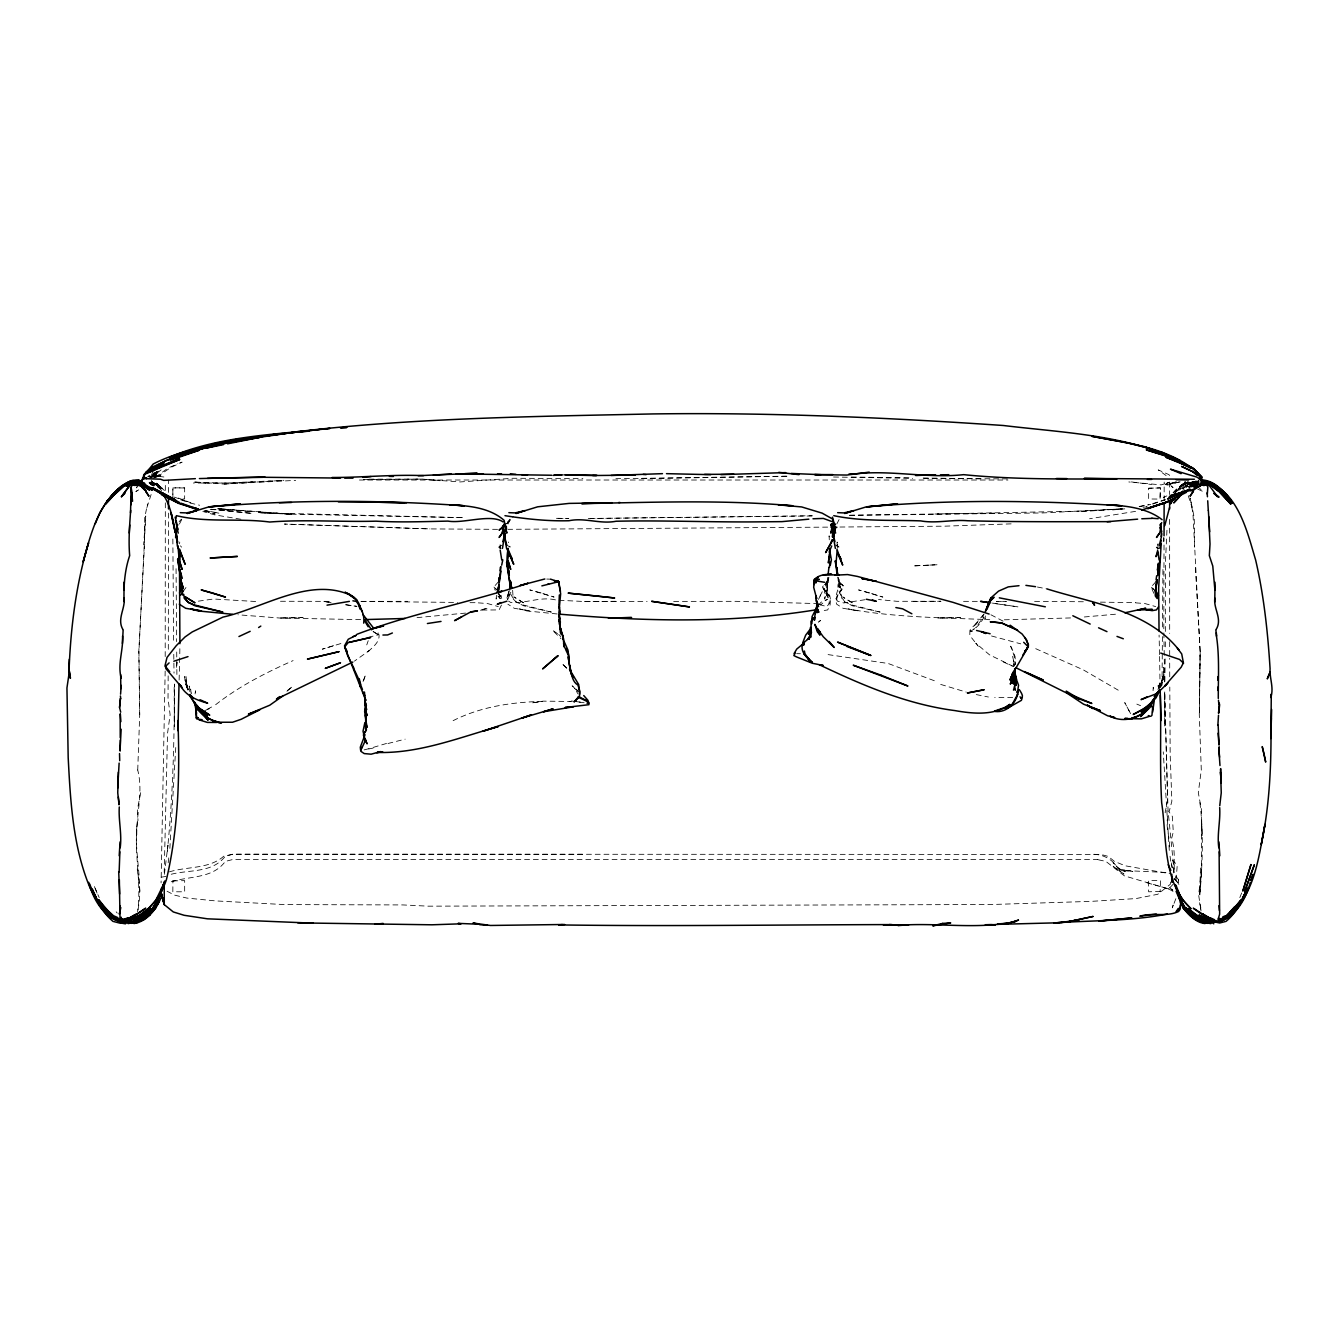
<?xml version="1.0" encoding="UTF-8"?>
<svg xmlns="http://www.w3.org/2000/svg" width="1339" height="1339" viewBox="0 0 1339 1339"><rect width="100%" height="100%" fill="white"/><g stroke="black" fill="none" stroke-linecap="round" stroke-linejoin="round"><path stroke-width="0.75" stroke-dasharray="5 3.75" d="M165.199 656.562L165.333 502.861M165.333 490.409L165.35 482.09M168.496 513.088L168.312 651.306M168.496 492.417L168.496 480.015M172.848 494.442L172.848 487.848L184.648 487.848L184.648 498.962L180.581 498.962M1165.348 641.833L1165.281 650.168M1165.348 631.472L1165.415 563.066L1167.072 527.733M1163.809 628.778L1164.043 537.876M1164.127 500.686L1164.177 482.09M168.162 675.86L168.028 698.372L170.12 714.741L167.526 733.454L164.212 872.392M1162.018 685.317L1162.419 635.339M1162.486 627.003L1162.955 566.598M137.967 909.901C143.658 881.062 133.247 851.453 137.381 822.146C133.565 851.989 141.783 882.116 137.599 911.708M165.166 671.04L161.082 882.92M179.794 653.733L179.878 645.699M1158.034 543.768L1157.984 548.973L1157.85 544.237M1195.409 567.652L1200.196 651.44L1199.376 714.357L1200.062 651.055L1192.965 513.724L1190.254 498.125L1194.254 517.624L1194.639 547.216M1164.729 691.928L1164.645 726.458L1164.562 692.045L1168.043 810.313L1174.236 872.626M1164.863 681.484L1165.181 658.52M1200.196 651.44L1199.292 714.691L1201.301 769.958L1198.305 792.655L1201.434 809.626L1202.004 835.503L1201.619 822.146L1201.451 869.245L1199.861 895.155C1202.489 864.006 1203.761 832.138 1199.711 801.325M179.125 680.045L179.694 657.784M1176.111 880.158L1177.249 864.961L1172.462 860.324L1174.253 865.295L1174.018 872.928M137.733 770.059L139.708 714.691L138.938 651.055L145.717 515.984L143.608 544.94M175.744 747.513L169.869 848.39M1200.514 868.007L1199.543 894.435L1201.736 868.994L1198.623 894.787L1201.167 911.892L1199.861 902.57M153.901 485.287L154.035 482.408M837.494 548.187L837.678 544.655L837.176 548.973M1153.063 690.69L1153.247 687.275L1153.632 690.388M1174.537 879.288L1178.337 883.238L1178.554 879.807L1174.922 874.936M1163.29 541.659L1163.574 537.592M1193.652 482.559L1193.4 486.124L1193.719 482.274M1173.533 492.785C1177.885 486.342 1185.952 481.136 1193.869 483.931L1196.514 486.308L1196.781 482.709L1198.087 481.437L1195.794 484.601L1193.283 482.224L1188.396 482.894L1182.27 485.588L1176.529 490.459M1178.22 883.857L1178.554 879.807L1178.889 884.644M136.779 834.8C136.545 812.907 143.29 791.65 137.699 769.958M179.593 543.785L179.744 542.027M985.353 615.94L985.035 619.622L984.818 615.622M819.435 604.609L826.916 606.584L829.059 603.805L829.427 599.972L822.464 586.951L828.289 579.787L828.188 573.711M1198.054 480.617L1197.618 485.019L1193.752 490.191M865.128 599.705L843.687 602.952L837.327 601.094L835.754 597.713L836.39 594.65L839.553 583.352L840.758 584.858L838.565 582.381L838.381 578.097L839.135 581.695L838.047 580.39M1187.492 486.141L1185.467 485.237L1190.036 487.162L1190.137 486.208L1188.664 487.53M496.501 595.286L496.099 599.102L497.254 596.407M188.163 688.882L185.067 681.651L184.665 676.513L187.979 689.535M827.033 582.314L826.682 592.323L828.774 597.462L826.029 590.482L829.176 596.357L822.012 586.549L829.711 595.42L830.331 598.483L829.059 603.805M1173.315 872.928C1174.42 861.529 1175.19 849.428 1171.642 838.415L1173.282 832.004L1172.361 816.439L1169.098 811.97L1171.859 801.157L1170.169 754.543L1169.801 687.041M164.379 874.3L167.961 845.076L167.308 851.386C172.982 795.801 174.388 739.864 174.455 684.011L174.355 726.458L174.154 683.576M168.162 862.835L168.948 856.625M195.092 693.937L195.477 690.807L195.661 694.238M1158.871 688.146L1159.49 682.488L1158.017 689.886M1170.554 882.033L1170.253 884.326L1157.766 894.268L1136.024 898.569L1090.934 901.381L991.58 904.511L428.279 906.168L402.905 904.93L284.738 904.595L215.663 900.913L186.774 898.051L174.455 895.105L167.074 891.238M827.033 581.762L827.92 577.477L827.937 582.281L825.192 586.114L826.414 583.586M507.899 599.186L510.594 593.177M1188.898 488.434L1193.601 482.91L1197.602 484.099L1198.656 483.178M1159.34 688.614L1160.411 683.944L1163.357 679.459L1163.675 667.441L1163.641 677.601L1162.001 681.082M512.653 590.298L513.155 598.935C522.31 607.973 507.732 594.298 509.992 589.578M828.874 577.276L826.682 591.219L827.301 583.536L827.552 590.081L824.69 599.102L824.556 588.691L827.067 596.106L830.448 601.06L830.063 605.061L827.686 609.914L823.351 610.651M139.708 714.691L138.804 651.44L144.361 547.216L144.746 517.624L147.491 503.933M1163.357 679.459L1164.177 674.27M838.197 579.904L838.582 577.527M1189.902 485.555L1190.438 482.509M501.472 605.061L499.079 609.914L480.199 610.065L487.932 608.09L478.96 610.735M140.695 792.655L137.448 809.158L137.984 820.589M1160.796 686.673L1162.252 678.086L1160.143 687.493L1162.168 682.371L1162.336 683.727M363.053 681.417L365.647 674.638L363.187 681.802M153.064 477.621L153.634 475.646L163.877 477.002M1191.995 486.107L1192.999 482.676M1175.86 898.687L1172.311 907.842L1173.081 905.013L1173.466 909.181M1195.091 481.655L1197.853 483.362L1195.794 484.601L1196.581 483.346M1198.221 480.483L1197.786 483.948L1198.957 482.961L1195.827 480.232M146.905 507.598L151.357 493.806M1148.511 488.25L1160.444 487.848L1160.043 499.096L1148.644 498.962L1148.644 488.25L1160.344 487.948L1160.043 498.962M508.971 591.637L506.979 597.713L508.971 591.637L506.979 597.713L507.682 599.772M1186.906 487.011L1188.681 481.856L1185.919 486.944M1198.673 483.613L1196.514 486.308L1198.857 481.588M366.752 644.896L368.225 640.695M172.714 880.945L184.665 880.627L184.665 891.791L172.831 891.791L172.915 880.711M1160.461 891.456L1148.628 891.791L1148.628 880.627L1160.461 880.627L1160.126 891.891M470.022 602.684L478.391 602.684M1100.407 602.132L1135.757 602.684M161.132 469.905L157.935 472.349L154.939 477.638L157.416 471.428M837.578 577.142L840.641 588.223L838.817 578.984L839.252 587.687L839.369 582.565C832.456 587.47 852.792 612.375 841.712 598.081L840.775 592.407L841.679 588.691L836.791 596.374L835.653 600.29L836.657 604.19L843.051 608.291L858.918 610.986L848.089 608.927C894.67 617.513 942.522 617.664 989.755 619.706M153.148 470.977L151.274 475.646L156.261 476.383L153.834 476.768M1188.681 481.856L1186.923 486.174L1181.534 492.166M1239.814 897.599L1242.04 892.092M152.361 476.818L154.454 471.897M1184.814 481.689L1183.258 485.321L1175.86 491.597M1193.183 486.542L1195.509 481.153L1200.079 481.036M1185.45 481.354L1183.258 486.342L1178.822 490.375M154.939 477.638L157.667 471.663M156.663 471.311L155.09 474.742L157.517 476.266L152.964 474.876L153.399 474.073L157.768 475.445L152.964 474.876L160.831 475.78L155.341 475.847L159.91 476.483M137.097 486.643L136.511 487.865L137.365 486.291M818.464 599.454L822.297 591.654L818.531 599.035M837.896 595.286L836.657 599.186L837.327 601.094M156.01 472.634L154.705 475.245L155.793 476.918M179.443 524.034L181.719 519.549M508.033 524.034L510.31 519.549L506.56 523.884M836.808 524.034L839.084 519.549M827.268 581.695L828.289 579.787M1196.514 486.308L1197.819 483.931M984.081 617.212L980.048 623.807L975.746 627.824L983.629 616.66M1174.588 879.171L1176.211 876.426M1193.618 490.66L1196.48 485.99M981.972 617.312L983.947 614.266M1159.49 687.476L1161.716 684.514L1163.039 676.245L1161.298 683.308L1162.419 682.371L1160.411 683.944M508.017 596.374L512.067 590.566M183.092 591.604L186.406 586.9L185.786 585.561M839.369 593.177L843.771 586.9L838.264 580.339M1173.399 494.56L1182.387 484.367L1187.894 481.906M1173.165 884.225L1168.646 888.929L1124.392 875.857L1105.947 861.429L1096.223 859.32L1097.997 859.487L232.886 859.471L225.287 861.429C212.098 879.422 188.263 875.656 169.367 882.384M983.88 614.099L973.336 626.685L978.441 621.581C977.872 623.874 964.95 630.736 972.432 631.657M157.148 471.546L153.483 476.215L156.445 477.236M1173.048 492.652L1182.488 483.948L1187.693 482.191M500.117 548.588L498.895 547.149L499.966 545.827M152.228 476.115L155.977 471.529M1195.292 487.095L1197.551 484.417M179.108 521.792L181.351 519.181M1147.021 882.803L1168.646 888.929L1169.667 887.757L1172.864 890.234M507.397 522.126L509.941 519.181M1160.11 686.053L1160.896 685.183L1160.997 686.639M154.872 474.843L158.738 470.625M506.678 523.817L513.59 516.352M818.096 605.412L821.209 602.165L827.452 599.186L820.556 604.96M1195.593 488.718L1198.271 485.923M498.426 581.762L493.873 586.951L495.229 590.382M1155.808 581.762L1151.239 586.951L1153.967 593.813M155.391 477.253L168.028 468.031L177.92 463.696M1194.673 489.17L1198.238 485.706M1174.755 493.254L1182.889 485.454L1193.986 482.057M827.1 583.051L827.937 582.281L823.251 585.561L825.828 583.888M1197.92 485.371L1195.041 487.982L1197.903 485.839M157.266 476.818L170.722 467.529L182.104 462.139L179.577 462.959M286.948 691.275L292.622 686.438L286.144 691.51M1194.706 489.287L1198.372 486.208M1193.384 484.4L1195.526 482.592L1190.036 485.588L1203.142 491.58C1199.543 488.484 1195.409 483.161 1190.036 485.588M1194.438 487.296L1198.756 483.764M1194.103 486.894L1198.455 483.396M818.313 622.267L820.623 620.409L817.56 622.652M215.646 704.716C239.062 686.304 265.925 672.596 293.107 660.596M368.208 637.381L378.016 634.853L378.15 632.845M1193.518 486.459L1197.869 483.212M137.181 490.61L135.858 491.58L140.143 489.02M1193.484 486.76L1198.288 483.379M974.24 628.878L970.424 631.456L974.407 628.727M1182.571 488.852L1187.392 485.505L1197.987 483.781M378.016 634.853L378.82 634.251L379.088 635.255C379.573 642.837 371.472 648.277 366.501 652.997L369.346 650.536L354.433 661.131M1180.278 489.103L1186.923 484.534L1198.154 482.274L1197.066 482.525M1191.158 487.162L1199.175 482.458M153.533 478.508L156.897 476.333L155.642 476.969M498.895 547.149L501.924 545.207M364.158 749.89L369.514 748.501M1195.275 489.187L1198.305 487.429M150.889 477.086L154.069 475.261L150.755 474.709M1195.526 485.488L1198.522 483.848M211.595 707.009L204.264 710.825L211.897 707.662M1195.074 486.325L1199.895 483.848M1166.838 495.882L1163.223 497.589L1166.754 496.133M1193.417 485.722L1198.991 483.128M1187.693 482.007L1182.772 484.467L1188.982 482.14M1197.869 481.722L1192.547 484.032L1199.242 483.346M453.118 720.667C481.086 706.54 511.716 702.239 542.646 701.335L531.399 703.008L543.299 701.134L571.217 701.469L566.748 701.184M149.299 478.006L153.5 476.399L151.123 476.617L156.261 476.383L150.169 477.086L156.261 476.383M1166.319 483.546L1169.767 482.258L1161.214 484.885L1128.827 481.956M1175.408 482.124L1165.65 484.584L1167.625 482.408L1173.048 487.697L1170.872 485.823L1165.65 484.584L1179.374 481.99L1177.148 482.643M1176.429 481.739L1168.813 484.383L1170.236 484.132M1193.618 481.772L1189.785 483.111L1182.889 488.702L1188.48 484.417L1198.154 482.274L1194.723 482.442M1152.712 504.083L1165.834 499.631M1152.762 503.581L1164.177 499.949M333.595 645.649L322.297 649.181L342.382 643.088M148.713 475.747L150.068 475.345M373.347 747.363L387.825 743.061M387.959 743.513L405.165 739.145M1179.374 481.99L1168.813 484.383L1181.216 481.622M1135.556 511.364L1089.561 518.762M368.71 748.986L373.112 748.066M198.373 601.161L213.487 599.002L255.782 601.512M169.35 871.873C187.309 866.266 209.068 869.279 223.898 856.123L232.886 854.282L585.026 854.282M1139.338 506.443L1148.929 504.569M1139.121 506.694L1150.77 504.452M171.241 874.25C189.72 869.513 212.232 873.229 225.22 856.324L232.819 854.182L1100.892 854.416L1108.324 856.424L1114.366 861.362L1125.245 865.797L1170.119 873.748M161.082 877.246L167.408 876.158M465.57 613.095L415.19 617.798M1115.454 614.216L1082.648 617.128M849.478 515.381L1042.428 512.954L1122.115 508.87M1081.477 511.582L1122.852 508.803M1112.542 509.941L1124.76 508.853M1143.071 507.213L1147.155 506.862L1143.037 507.196M1122.517 508.904L1079.418 511.147L934.856 514.009M1070.547 617.932L1001.873 619.873M252.385 481.956L225.136 483.078L193.419 482.057L224.266 484.065L283.835 480.316M224.266 484.065L295.668 480.366M151.123 476.617L153.968 476.483M281.809 480.4L225.136 483.078L193.335 483.011M1011.129 523.867L944.497 526.177L837.745 527.047M559.083 600.274L584.373 601.512L647.105 601.362M913.148 601.512L940.999 601.261L896.929 601.311L878.501 599.504M786.897 476.182L615.89 478.692M584.373 601.512L618.451 601.278M1012.669 697.385L994.71 697.552M641.414 478.642L787.784 476.249M812.003 515.984L587.336 518.511L812.338 515.733M360.66 619.639L279.717 618.032L237.924 614.768M148.395 476.701L151.474 476.651L152.981 475.111L152.01 474.408M849.713 515.197L996.919 513.105M996.517 601.529L1006.376 601.395L996.534 601.378M147.575 476.701L151.474 476.651M363.405 479.546L421.049 479.111L460.231 481.94L512.753 478.274L582.883 478.559M827.619 527.131L507.95 529.323M361.078 601.445L457.57 602.433M497.589 529.34L429.97 528.905L284.387 524.068L429.97 528.905M359.438 480.015L365.664 480.015M367.74 480.015L1007.949 480.015M361.078 601.362L407.541 601.328M673.668 601.378L736.132 601.328L816.154 603.554M1034.595 601.345L1083.72 601.763M963.544 601.345L979.445 601.362M329.227 601.362L277.407 601.261M1007.397 478.877L920.947 478.492M556.405 518.31L568.774 518.394M558.095 518.36L568.238 518.444M1192.53 481.471L1197.417 481.521L1191.844 481.437M980.7 478.776L920.077 477.939M851.403 477.019L911.759 477.822M833.561 477.019L912.629 478.341M796.638 653.65L800.387 653.733M368.978 479.178L422.12 479.044L440.196 480.734M1165.934 872.459L1121.178 870.383L1113.077 862.601L1120.14 870.35L1118.584 868.961L1132.844 871.471L1121.178 870.383L1125.296 871.438L1118.015 868.392C1112.224 858.6 1101.913 853.663 1090.632 854.315M546.747 579.051L550.614 579.168M291.249 514.209L463.679 517.657L260.318 512.837L291.249 514.209L220.349 508.887L291.249 514.209L258.327 512.603M555.451 599.872C540.32 596.307 525.691 603.705 510.711 602.5L508.552 601.094M219.73 508.686L228.467 509.958L218.157 508.753M1135.69 602.868L1144.929 603.554L1155.691 606.584M478.324 602.868L487.563 603.554L498.309 606.584M557.124 613.965L526.897 610.952L519.331 608.927L530.144 610.986L514.276 608.291L507.883 604.19M227.446 509.891L252.05 511.933M217.554 508.803L227.613 509.908L219.512 508.787M194.691 482.09L205.921 483.362M210.19 509.305L252.351 513.44L209.353 509.038M1131.388 481.923L1151.339 484.467M828.088 654.604L888.175 663.491L936.547 681.568M575.352 701.485L583.218 702.557M345.345 604.759L356.927 606.366L344.943 604.558M571.402 700.966L577.243 701.787M579.184 702.054L586.984 703.159M992.417 603.102L1018.159 606.902L992.684 603.236M331.084 602.517L323.168 601.345L331.269 602.6M1195.258 481.755L1198.656 482.258M240.936 519.264L214.742 514.879L202.825 511.465M991.513 635.975L1020.72 643.841M1037.424 587.018L1047.065 588.942M205.336 510.661L219.228 513.222L205.938 510.577M976.265 694.59L988.4 697.016M150.085 483.212L156.228 484.467L162.253 488.953L152.345 482.274M189.987 502.979L199.628 505.255M204.047 510.745L215.177 513.958L202.055 510.393M940.681 684.413L966.189 692.079M151.458 482.258L156.512 483.948L162.722 488.568M174.037 497.07L190.908 502.794L177.769 497.807M180.631 499.765L188.113 502.326M184.531 487.948L172.949 487.948L172.848 498.56M150.018 482.14L156.228 484.467L155.424 484.166L161.986 488.568M1185.467 485.237L1190.036 487.162M990.927 614.785L1003.53 621.363M1035.716 648.679L1083.368 669.885L1120.76 691.66M1136.828 704.113L1140.594 705.67M149.918 482.776L156.111 485.454L160.529 489.371M150.604 482.894L161.015 489.02M151.106 481.906L156.613 484.367L160.278 488.149M978.357 646.319L975.763 643.155L989.504 654.821L1015.866 667.692M1003.38 662.018L1012.234 666.035M1193.97 481.672L1196.899 483.697M1168.646 888.929L1174.069 891.941M835.519 545.057L838.917 547.149L837.109 542.027L837.109 547.249M506.745 545.057L510.142 547.149L508.335 542.027M557.509 633.632L552.271 630.016L560.974 638.67M1174.437 878.752L1178.337 883.238M373.464 631.774L379.088 635.255L372.978 631.372M1166.135 475.579L1158.252 469.905L1168.863 474.609L1171.274 477.169M970.708 631.305L969.888 630.702L969.821 635.54L977.42 645.164M579.82 692.33L572.121 685.802L577.879 691.292L574.464 688.246L578.063 694.004M149.215 483.111L151.29 484.701L148.646 481.588M152.546 485.438L149.466 483.044L151.993 485.538M1169.667 887.757L1172.629 890.084M188.615 689.602L187.008 688.045L185.686 679.777L187.41 686.857M566.765 668.027L561.727 663.408L567.585 669.048M1156.394 591.771L1150.77 586.549L1153.515 589.21M497.623 590.466L493.405 586.549L496.133 589.21M156.462 483.078L164.396 490.509M149.047 482.542L151.926 485.354M156.261 483.563L161.333 488.618M157.148 483.446L163.14 489.806M1158.52 548.823L1156.946 547.132L1157.632 548.203M501.154 548.823L499.581 547.132L500.267 548.203M154.939 483.597L161.601 490.76M558.765 634.452L560.807 636.661M1156.26 547.149L1157.482 548.588M116.175 911.826L117.246 913.098M180.464 545.827L181.535 547.149M151.374 482.927L153.885 486.174M498.861 596.24L500.686 598.717M497.924 595.972L499.865 598.633M498.794 593.495L500.568 596.357L498.911 593.662M94.383 886.569L99.186 897.599M95.169 888.477L97.513 894.184M187.678 688.681L186.539 685.903L187.895 691.008M498.091 592.323L500.167 597.462L498.811 593.98M1188.279 495.765L1192.095 507.598M152.546 484.919L151.525 480.015M152.378 481.672L153.416 485.019M187.929 690.221L185.987 676.697L186.154 685.15L186.004 681.3L187.878 688.832M152.479 481.689L153.416 484.835M1014.041 665.433L1013.59 663.776L1013.958 666.604M1199.526 902.72L1200.999 908.11M1185.4 482.709L1186.471 487.446M1014.577 665.332L1012.686 656.629L1014.125 663.307M501.104 595.42L501.74 598.483M1172.228 867.789L1171.123 861.981L1172.211 867.94M191.226 693.669L190.64 688.982L191.159 693.083M189.803 690.137L189.234 686.037L189.837 691.677M1170.052 856.257L1171.089 864.073M137.264 868.994L140.377 894.787M1169.483 846.918C1169.951 836.808 1165.449 826.933 1167.742 817.041L1165.114 812.405L1167.591 801.023L1164.813 692.698M500.117 544.655L500.451 547.534M1169.282 850.416L1163.256 751.865M829.276 539.818L829.126 535.851L829.226 539.968M1159.541 654.637L1159.089 635.088M1159.607 656.495L1160.043 685.652M172.848 538.998L173.652 643.908M1163.876 632.895L1164.629 680.329M173.769 654.336L174.02 673.132M1158.068 685.434L1158.084 686.505M176.062 568.69L176.631 641.582M176.715 651.993L176.915 676.982M1169.734 676.814L1169.683 658.269M1164.545 681.936L1164.528 677.885L1164.545 681.969M1169.633 482.09L1169.633 494.526M1169.633 519.398L1169.683 633.397M1169.683 641.682L1169.683 656.194M176.899 662.42L176.212 668.295L176.999 662.403M1195.995 483.797L1190.656 486.994L1196.028 483.764M928.881 565.125L912.964 565.945L937.769 564.723L928.881 565.125M302.999 617.547L279.717 618.032L302.999 617.547M960.381 617.547L937.082 618.032L960.381 617.547M880.024 612.057L852.491 605.814L845.194 602.132L851.604 604.893L880.024 612.057M551.25 612.057L523.716 605.814L516.419 602.132L522.829 604.893L551.25 612.057M869.798 592.943L858.55 589.913L882.836 597.077L869.798 592.943M541.04 592.943L529.775 589.913L554.078 597.077L541.04 592.943M1123.856 873.982L1113.144 866.249L1123.856 873.982M186.305 684.396L185.351 683.894L187.025 686.572L186.305 684.396M852.156 602.734L842.649 596.893L852.156 602.734M523.398 602.734L513.875 596.893L523.398 602.734M843.152 585.561L838.565 582.381L843.152 585.561M1011.531 647.54L1010.627 646.168L1014.058 655.424L1015.397 664.495L1015.096 656.579L1011.531 647.54M1130.601 713.654L1124.727 702.59L1130.601 713.654"/><path stroke-width="1.5" d="M122.301 920.194L121.046 919.224L120.108 921.048L117.112 920.144L108.559 912.679L116.309 918.604M161.098 893.146L161.098 890.452M168.496 508.954L168.496 496.551M122.552 636.025C123.422 650.352 117.397 663.843 121.196 678.203M130.653 510.377C129.598 525.457 128.393 540.605 129.665 555.652C124.661 570.347 123.556 586.013 124.092 601.562M1015.565 676.463L1014.443 682.036L1015.565 676.463L1014.594 668.797M1164.043 535.801L1164.127 502.744M1216.448 636.025C1219.595 656.779 1218.205 677.283 1218.289 698.456M1017.74 691.861L1017.757 690.723L1017.372 693.15L1018.544 685.233L1015.498 676.948M130.519 512.887L131.189 487.312L132.31 484.467L139.474 485.639M508.803 577.142L510.644 587.921M817.041 606.785L817.075 603.437M1014.878 669.4L1013.656 677.634M179.911 643.691L179.493 566.146M1216.113 629.514C1222.725 618.919 1213.301 608.96 1214.824 598.064M1214.908 590.148L1212.783 566.062L1209.335 555.652L1210.021 544.002L1208.682 516.503M68.825 677.651C70.097 632.226 75.386 586.382 88.575 542.831L83.085 561.911C89.864 537.776 96.006 511.381 114.3 493.053L107.07 501.322C114.317 491.748 124.075 480.801 137.08 480.935M164.228 881.882L164.279 904.628L173.283 911.943L184.146 915.29L207.478 918.822L313.192 923.174L297.71 922.822M1158.068 569.611L1158.135 563.418M1015.029 679.024L1014.376 670.822L1015.698 676.295L1014.778 684.346L1015.347 681.2M194.49 701.82L196.582 713.386M498.962 590.081L499.029 584.691M1219.628 757.154L1218.959 750.56L1219.98 765.54M1271.632 709.553L1270.862 738.475L1271.297 694.054L1270.728 697.485C1274.192 688.012 1269.422 678.337 1270.075 668.663C1267.799 632.192 1263.899 595.621 1255.631 559.97C1246.86 530.713 1237.504 488.333 1202.69 480.768M1270.862 738.475L1271.012 730.424C1271.163 768.619 1269.305 807.149 1261.221 844.574L1264.97 824.355C1258.526 857.78 1254.308 901.114 1222.089 920.178M1220.683 772.185L1220.766 768.586M120.577 920.295L121.431 919.207L120.426 921.634C105.145 918.002 97.697 900.829 90.316 888.51C72.909 847.236 70.482 801.81 68.189 757.656L66.95 687.928L68.858 674.906M364.375 694.238L365.664 705.184L365.262 702.824M503.866 525.942L502.326 533.006L499.112 537.458L502.175 533.14L503.046 529.139M510.025 587.988L510.594 582.565M1161.231 525.942L1159.691 533.006L1156.478 537.458L1159.557 533.14M1218.021 919.642L1219.645 914.169L1219.109 851.805M118.05 781.876L119.121 763.096M119.138 871.99L119.891 851.805M179.024 683.878L177.97 730.676L177.92 720.549C179.911 773.557 178.639 827.971 166.404 879.706C160.981 896.076 149.75 910.637 134.419 918.822L149.884 907.34L147.072 909.968L155.692 900.494L163.626 884.209M1160.143 689.552C1161.482 727.328 1159.507 765.138 1161.683 802.898C1166.989 837.946 1162.185 882.301 1191.057 908.763L1182.889 900.093L1177.801 891.473L1181.935 900.544L1175.993 885.263M504.016 533.625L503.916 537.173L504.435 531.282L502.56 526.277M1154.921 697.803L1150.151 707.343L1140.594 716.65L1144.745 712.047M1161.398 533.625L1161.298 537.173L1161.7 533.742M1214.774 602.014L1214.992 582.214M119.556 707.461L120.46 698.422L119.556 707.461L120.694 712.197M814.614 581.026L813.66 587.168L816.673 598.667L816.137 595.989M117.899 787.851L118.284 776.704M498.225 587.135L498.075 591.219L501.004 566.581M179.844 554.296L179.577 561.192L182.054 569.276L179.577 561.192L179.56 549.208L185.15 564.322L179.292 549.593M68.925 668.663L70.415 678.187L68.925 668.663L69.293 659.24M1158.637 563.937L1157.8 575.653M1219.678 807.568C1220.565 821.142 1216.9 834.264 1218.808 847.821M118.317 772.185L117.748 792.855L119.037 804.789M815.384 613.613L817.443 603.822M1157.03 579.804L1155.206 595.068M119.522 753.556L119.723 760.703M1218.942 752.451L1219.176 746.827L1218.875 752.635M120.795 688.731L120.677 674.672M364.894 702.038L366.083 710.641L365.664 705.05L364.643 711.478L366.032 718.591L365.681 712.281L365.647 728.968L365.681 723.043M1271.129 722.893L1271.347 718.424M120.242 737.605L120.159 713.955M363.689 623.171C364.76 615.237 361.212 607.203 356.107 601.345L352.893 600.826M500.987 571.15L499.33 582.281M1157.8 574.113L1158.268 564.673M1217.77 680.128L1217.954 676.597M122.418 643.456L123.121 630.234M121.163 729.236L120.041 750.56L119.891 746.459M569.745 666.554L568.104 657.031M1161.198 543.567L1158.653 587.921L1159.038 630.987M120.577 694.154L121.246 685.384M129.264 533.039L129.766 524.972M500.117 570.699L500.334 567.301M568.623 659.709L567.903 649.934L564.137 641.532M1217.871 725.253L1218.507 715.244M119.188 855.772L120.092 841.896M828.925 567.301L828.188 573.711M1157.499 570.414L1157.699 567.301M131.021 504.82L131.825 492.719M1201.25 483.262L1201.836 478.324L1199.962 476.533L1200.447 477.42M1207.309 494.141L1207.811 487.312L1206.69 484.467L1199.526 485.639M120.192 847.821C122.083 834.08 118.401 820.74 119.288 806.965M1152.594 712.264L1154.268 700.464M1180.429 905.348L1180.111 909.382L1178.588 911.474C1166.587 917.215 1152.477 912.311 1139.84 916.227L1156.293 914.052M1219.36 703.126L1218.54 713.252L1219.21 707.745M119.355 879.69L119.991 917.366L120.979 919.642L122.703 919.324L121.581 919.475L120.694 917.65L121.631 920.462L128.661 917.868L121.849 919.625M509.305 575.385L509.004 571.987M120.309 740.199L120.159 750.961M829.46 567.418L829.929 562.129M1215.494 921.182L1215.394 922.069L1215.912 920.496M177.886 528.102L177.685 529.993L175.493 520.302M506.493 528.102L506.276 529.993L504.083 520.302C489.488 507.531 468.282 505.623 449.67 504.836L464.231 505.774C379.523 499.832 293.844 499.581 209.252 506.912L240.183 503.832L209.068 506.812L187.242 513.473L196.431 510.611L186.523 512.904L180.28 512.67M1218.741 712.766L1219.662 704.615M829.326 554.58L828.372 562.949L829.276 556.187M1156.478 582.699L1155.457 591.219L1157.114 579.904M1172.629 878.635L1172.161 882.451L1171.826 874.283M176.062 518.093L176.397 515.666C206.993 522.963 238.961 517.975 269.725 522.026C305.091 519.314 340.709 522.126 375.991 521.172C399.742 522.511 424.212 521.607 447.946 521.105C463.712 523.8 490.911 513.456 503.096 521.925M810.413 627.405L810.698 637.331L810.446 633.129M558.932 605.278L559.351 594.968M810.313 630.535L809.76 634.385L810.547 631.338M1156.093 579.754L1156.662 575.72M196.113 711.745L196.749 709.252M132.812 484.835L133.097 482.927C137.047 480.115 142.737 488.568 145.934 490.509L141.967 487.279M509.858 587.67L510.762 581.611M832.908 537.207L833.728 531.851L833.879 537.173L833.36 531.282L834.615 527.951M817.192 606.015L817.543 603.755L816.422 607.638L817.208 612.693L817.175 606.969L815.401 610.718L814.463 620.225L814.832 617.363L812.873 618.233L810.949 621.53L811.35 632.878L811.032 628.543M502.443 548.404L503.799 540.353M804.421 651.022L804.957 653.783L810.564 661.851L807.601 658.001L812.304 662.336C806.764 657.851 800.036 651.641 802.597 643.708L808.589 638.586L807.45 639.423L810.296 635.289L810.915 631.64M1159.808 548.404L1161.181 540.353M177.25 526.98L175.677 535.567L177.652 543.149M1022.845 655.122L1028.486 646.034L1026.662 640.092L1022.159 634.05L1010.175 625.213M508.217 548.321C505.422 561.459 507.916 575.352 511.866 588.223L509.489 580.339M176.698 525.323L177.869 524.905M181.568 586.515L179.51 593.06M1014.744 670.354L1013.506 674.789L1014.058 671.977M1013.489 690.137L1014.895 685.568L1014.159 680.279M1183.509 663.441L1181.718 653.934L1177.349 648.176L1178.872 649.884C1147.556 610.517 1092.641 603.186 1047.065 588.942M507.849 550.764L508.151 549.208M815.886 596.223L816.003 600.759L818.531 606.651L816.807 600.659L816.69 607.103L818.782 612.341L817.593 609.195M119.974 911.189L119.355 914.169L120.811 907.591M501.69 565.175L502.811 559.819M830.297 565.175L831.402 559.819L829.511 549.492L830.297 554.195M831.636 529.139L830.783 533.14L832.389 529.005L831.134 524.118L831.352 527.717L832.942 523.231M161.617 887.824C159.81 905.649 145.382 920.178 128.209 923.592L126.117 922.069M559.2 621.865L559.183 614.969L559.869 618.852M1219.745 805.743L1221.252 792.855L1220.499 769.038M175.526 537.207L176.246 534.228L177.317 539.483L175.995 531.282L177.25 527.951M163.007 884.543C160.697 899.139 151.96 912.177 139.105 919.575L146.637 914.269L145.767 914.838C149.918 922.002 176.731 855.169 156.763 902.101L160.948 891.908M802.864 642.435L805.66 635.188L810.898 628.292M179.292 556.823L180.246 552.907M986.843 609.496L989.103 604.525M558.832 613.044L559.535 607.136M1164.779 525.591L1169.533 507.598M986.558 608.341L991.094 597.713L998.576 591.102L1008.3 586.867L1019.012 585.695M1157.348 551.501L1156.009 556.689L1157.884 552.17M502.828 541.659L503.749 538.127M830.967 543.433L831.887 539.902M1159.289 545.207L1161.114 538.127M985.153 612.308L989.37 601.713L994.224 597.244M831.686 545.961L829.109 552.17M1157.482 569.678L1160.177 559.819M1250.275 882.301C1246.609 896.461 1239.261 910.235 1226.842 918.504M364.861 722.675L363.036 731.194L364.476 737.337M833.712 529.658L834.733 526.495M180.581 577.427L177.987 560.003L179.627 555.099M177.987 560.003L178.874 557.392M160.881 891.674L157.5 901.515L153.918 907.256M1012.97 681.718L1012.368 683.476L1013.974 678.203L1012.786 675.643L1013.188 676.865M161.4 890.72L164.814 880.945M162.186 894.854C157.667 907.457 148.026 921.332 133.967 923.559L133.147 922.738L137.181 922.538L132.712 922.822M810.882 630.05L809.158 639.322L810.296 635.289M361.53 748.735L365.714 739.781M1017.155 695.728L1018.125 692.296L1017.272 691.209L1017.406 692.447M1013.472 676.865L1013.405 679.861M1012.468 678.689L1010.309 684.145L1013.79 675.392L1013.004 672.312L1010.175 680.279L1012.066 675.408L1010.242 679.291L1013.456 673.048M182.891 595.219L181.401 589.578L180.698 575.385M794.06 653.599L796.738 649.08L801.86 644.829M361.563 747.363L360.794 751.263L364.175 753.572L371.121 754.192L380.745 751.564M1160.227 526.227L1161.716 522.612M365.028 734.693L360.308 747.179L360.593 750.258M987.563 606.149L985.554 610.751M121.431 919.207L120.477 921.399L112.392 917.868L117.263 919.793M95.287 523.649L99.94 512.469L106.685 501.606M1245.253 893.264C1240.734 903.708 1234.926 914.018 1226.039 921.366L1219.695 922.989L1213.753 921.734M1199.811 486.542L1201.736 481.722L1200.899 480.098M502.744 527.717L504.652 523.549L501.69 528.369L499.079 530.093L504.334 525.474M810.999 628.845L808.455 634.301L810.446 630.451M1158.854 692.581L1155.942 697.97L1147.925 706.339L1133.212 714.49L1142.853 709.553L1150.301 703.494M1248.115 887.774L1239.479 903.708M1242.994 897.364L1245.303 892.51M1248.199 888.042C1241.604 902.252 1232.901 921.148 1214.891 921.935L1220.197 920.328M1170.671 503.581L1172.261 500.368M1208.632 483.412L1205.184 481.99L1204.431 483.044L1204.447 481.019C1217.034 482.391 1225.436 493.773 1232.349 503.263L1226.491 495.899M1013.59 671.86L1011.665 675.375L1028.252 646.787L1023.699 642.302M832.406 540.353L825.611 552.622L832.59 540.086M1203.644 482.458L1204.447 481.019M1158.854 690.991L1156.411 695.292L1159.708 689.987M817.409 606.132L812.07 616.593L811.886 623.673M1200.045 485.99L1202.539 481.839M1154.754 697.887L1148.695 706.373L1155.908 696.364M1170.688 503.665L1172.462 500.719M364.626 732.718L366.484 729.671M155.692 903.474L161.048 891.807L154.27 907.959L141.131 918.738L151.474 909.214M812.187 620.576L813.911 617.781M1237.872 905.599L1239.881 902.369L1237.721 905.867M1193.618 490.66L1190.036 496.183L1193.216 491.631M1178.32 908.394L1176.161 911.641L1180.312 907.44L1180.914 899.607M1156.026 581.695L1157.281 579.837M1158.503 606.902L1156.444 609.914L1152.109 610.651L1145.749 609.546L1152.41 609.446L1137.564 610.065M1167.876 683.091L1156.963 693.535L1141.062 699.611L1147.188 696.866M126.82 921.835L125.448 923.826L120.343 922.922M180.531 595.286L181.987 593.177M1157.114 692.732L1154.268 696.698L1158.469 691.292M508.853 552.907L507.397 561.995M1202.372 481.722L1203.158 480.634L1207.276 481.504L1213.385 484.149L1207.393 482.174M1202.071 485.287L1203.343 483.53L1205.937 485.103M132.511 484.333L129.297 486.107L121.414 496.736L125.029 493.338M121.414 496.736L129.297 486.107M1149.933 705.067L1141.263 712.214L1146.251 708.733L1153.197 700.849M106.902 501.857C114.535 491.413 124.828 479.747 138.854 479.814L140.16 481.437M834.9 523.599L835.235 524.905M147.926 470.675L153.198 464.047C178.171 451.009 206.507 446.774 233.722 440.749L189.1 451.762M1223.863 493.237C1219.21 489.421 1208.648 476.148 1203.794 485.639L1205.167 484.919M112.861 494.242L107.07 501.322L120.259 488.501M117.648 919.374L121.062 919.29L121.062 920.194L121.046 919.224L120.343 920.328C109.698 918.336 104.81 907.407 98.668 899.741L113.079 916.914L120.209 920.144L121.079 918.504L121.062 920.194L122.77 921.433L130.988 918.37L145.733 908.177L131.573 917.416M1151.373 702.239L1153.532 699.745M112.878 496.233C89.897 522.679 126.502 474.96 134.553 481.019L135.356 482.458M1230.24 911.926L1235.06 906.47L1225.202 916.997L1221.285 918.855L1218.406 918.303M990.207 601.144L993.27 597.663M121.313 917.265L119.807 918.939L113.798 916.997L105.045 908.043L113.53 915.742L117.631 917.55M142.118 917.232L149.968 911.591M1234.893 909.164L1238.475 905.248M1207.36 921.65L1206.288 922.822L1201.619 922.153L1205.853 922.738L1207.36 921.65L1205.033 923.559C1194.103 922.387 1186.672 912.177 1180.898 903.825M1179.341 496.886L1173.734 502.912L1182.136 493.873M1232.416 912.127L1242.123 900.093C1236.031 908.445 1229.587 919.776 1218.574 921.634M150.872 469.32C192.598 441.937 247.146 440.347 295.149 431.911C413.751 417.868 533.391 416.513 652.662 413.935C769.59 412.345 886.686 417.5 1003.363 425.501C1062.815 432.664 1125.229 434.706 1180.312 460.649M1166.704 684.129L1164.696 686.003L1181.199 667.173L1183.308 662.939L1179.525 659.424L1160.712 653.064M1228.064 917.165L1231.964 913.549M557.894 655.792L542.78 668.764L557.894 655.792L553.526 659.558M145.432 472.533L151.391 467.529L166.404 460.465L199.293 450.222L170.354 460.281M1203.895 482.291L1208.364 482.007L1213.787 484.283L1230.759 501.723L1220.097 490.024L1209 482.961M1212.632 922.102L1210.791 923.592C1200.547 922.353 1192.446 914.822 1185.802 907.491L1192.363 914.269L1199.895 919.575L1192.363 914.269C1212.766 928.714 1175.424 904.695 1180.479 899.959M1226.574 917.5L1231.729 913.382L1226.608 917.868L1218.523 921.399M279.667 696.581L276.42 699.125L352.843 662.052M142.419 478.341L144.093 477.052M258.611 627.539L260.82 626.083M282.763 695.995L269.758 705.218L248.368 714.156L259.866 709.77L241.12 719.311L232.534 722.24L217.085 722.24L221.538 722.909C208.817 721.637 197.921 711.645 192.983 700.213M1191.024 490.978L1193.769 488.919M134.62 483.329L135.925 482.375L143.474 485.488L149.7 490.208L140.712 484.668M120.861 487.865L125.866 484.216L132.025 481.94L134.971 485.555L133.833 484.919L135.657 483.53L136.929 485.287M140.31 481.203L142.57 479.613M146.62 472.717L164.078 462.725C158.956 466.173 143.24 470.19 144.327 477.019M795.232 652.963L793.86 655.558L796.253 656.796L812.338 663.257L823.184 665.466L819.217 664.68C862.534 685.3 906.871 704.331 954.908 710.591C971.679 713.553 990.425 715.478 1005.991 707.109L994.643 711.026M197.887 717.62L196.364 717.955L197.887 717.62L196.364 717.955L195.795 708.097L196.783 718.959L202.172 719.679M144.394 918.42L150.085 914.654L143.558 919.793L136.293 922.136L130.653 922.236M144.779 916.914L156.027 907.457C150.453 913.784 144.194 920.629 135.356 921.818M136.21 482.659L138.854 480.986L141.934 481.069M169.116 662.889L165.417 666.487L165.936 668.697L182.02 687.66L180.129 684.832C185.1 695.443 196.9 700.397 207.645 703.159L199.996 699.711M146.102 473.454L153.198 469.068L179.326 458.775L166.689 464.164M130.368 483.412L126.586 485.722L129.565 484.668M129.029 484.517L126.017 486.358L132.076 482.09M461.604 616.861L454.574 620.643L470.91 611.823L477.454 610.885L471.194 611.973M1199.928 478.776L1201.886 477.035L1193.082 468.014L1165.482 455.645L1146.251 449.871L1163.909 455.444L1191.275 467.813M1186.454 492.334L1166.018 502.476L1141.615 510.025M149.432 472.148L179.844 459.495L150.035 470.675L143.892 474.475L143.089 477.755L146.487 478.692M132.645 922.588L131.272 923.391L128.628 922.236M131.105 484.082L134.285 483.73L130.536 483.613L126.485 485.839L133.816 481.99L135.088 484.668M124.176 920.311L128.661 917.868M146.587 473.621L163.073 465.704M140.377 918.136L148.093 914.085L147.34 914.487M836.875 527.231L835.251 528.102L835.051 529.993L832.858 520.302M1136.61 716.783L1131.74 718.692L1140.728 714.591L1148.092 708.214C1139.104 719.143 1122.45 722.859 1110.014 716.181L1114.701 717.637L1107.604 715.779L1087.569 705.285M1178.973 495.882L1165.348 502.694L1147.674 508.669L1174.805 499.397M1218.892 921.048L1226.206 917.382L1240.902 900.009L1235.864 906.804L1225.369 917.048L1218.758 919.993M1186.839 490.492L1167.625 499.012L1179.994 493.388M129.398 484.166L130.536 483.613M238.945 636.544L250.159 631.322M130 482.961L124.795 485.438L113.346 495.614L125.213 484.283L130.636 482.007L135.105 482.291M1221.737 919.793L1224.951 918.269M501.087 602.517L497.238 604.24L506.912 601.178M1222.741 916.947L1225.47 915.742M125.565 920.027L135.758 914.319L124.929 920.914L122.134 921.115L121.046 919.224M1210.372 922.236L1207.728 923.391L1206.355 922.588M264.168 477.287L340.541 478.073M541.86 585.879L557.995 581.862M1167.357 914.035C1130.97 921.299 1092.406 920.278 1055.232 922.872L997.438 924.362M392.394 632.979L387.607 634.954L382.921 635.037M1202.188 483.044L1205.184 481.956L1206.188 484.835M169.25 457.352C219.797 435.61 276.068 434.656 329.98 428.396L323.804 429.049M143.507 478.977L146.587 477.755L142.57 479.027L141.951 481.739L147.005 485.906L175.158 499.732L153.299 488.015M353.044 636.577L356.325 635.272L348.274 639.239L344.508 645.833L347.805 656.043L354.166 668.713M134.871 482.207L136.394 481.605L145.081 485.053L152.328 490.191L147.273 486.844M1184.195 491.597L1189.835 489.388M1174.521 499.347L1150.653 507.347M1184.73 491.313L1190.103 489.237M349.111 642.419L370.736 637.414L348.274 642.502L344.642 646.938L365.865 700.515L365.112 697.92L364.961 704.013L366.618 709.603L365.865 706.858L365.329 709.402L367.053 715.545L366.2 712.465L365.196 715.762L367.053 727.428L366.217 724.483L365.815 730.692L363.371 735.011L367.087 743.831L365.58 740.5M1182.889 492.066L1169.081 497.204L1182.32 492.3M177.635 456.415L172.162 458.407L177.836 456.582M183.092 454.44L188.565 452.465M127.607 483.982L132.511 482.258M356.894 634.301C412.663 613.195 471.562 601.998 528.085 583.252L520.168 585.478L544.806 578.984M135.206 921.5L140.913 919.525L135.39 921.199M131.607 482.174L125.799 484.182L131.674 481.22L135.842 480.734L136.628 481.722M173.819 661.232L187.996 656.612M133.482 919.608L144.277 914.219L150.621 908.696C143.156 915.257 131.49 926.421 120.895 920.629L123.874 921.835L117.514 920.596M176.179 456.063L181.719 454.222M196.749 450.507C236.601 438.355 278.445 434.221 319.686 429.484M1150.72 716.365L1151.925 715.428L1152.611 708.214L1150.536 703.109M1182.906 491.865L1170.119 495.748L1193.417 489.723M187.326 452.933L207.947 446.707L190.506 451.896M831.168 524.905L832.155 523.649M1159.925 524.905L1160.913 523.649M547.651 584.306L548.672 584.022M127.138 920.395L133.147 918.839L140.076 915.006L126.452 921.349L122.669 921.517L121.23 919.86M898.051 925.6L908.83 924.747L883.271 924.898L899.072 925.299L889.397 924.546M136.36 920.981L142.972 919.357M1131.974 717.922L1135.07 717.168M1139.589 609.613L1145.665 608.257L1124.827 612.81M1009.673 922.805L1015.464 921.517C980.667 929.182 944.028 923.508 908.696 924.78M1055.232 922.872L1067.35 921.985L1092.959 916.479L1067.35 921.985L1053.944 922.989M1218.791 920.144L1225.921 916.914L1230.809 912.194L1225.603 917.566L1218.657 920.328M221.571 442.606L233.07 440.129M1020.72 698.205C1024.904 697.418 1020.519 691.644 1019.247 689.585M125.247 921.734L119.305 922.989L112.961 921.366C103.07 913.047 96.977 901.13 92.157 889.33M223.479 444.632L205.152 448.314L226.341 443.192L260.134 437.284L227.546 443.828M220.768 442.539L232.953 440.129M214.575 443.761L235.731 439.594M214.156 443.745L233.103 440.096M1067.35 921.985L1078.983 919.91L1061.358 922.42M122.97 921.132L125.749 920.629M327.017 605.161L349.379 601.378M835.553 575.167L847.57 574.565L857.479 576.439L953 602.349L989.136 614.049M427.409 623.522L441.016 621.43M376.577 752.702L382.686 751.782L377.447 752.451C418.973 753.656 458.859 737.705 498.242 726.558L482.944 731.228L531.432 714.825L521.356 718.256L553.107 708.816L543.517 711.762L573.243 706.825L565.158 707.494L588.959 704.682L588.491 702.356L586.047 700.347L578.649 696.631L574.08 701.954L579.385 696.899L579.954 691.393L577.912 685.083C571.853 681.384 571.853 674.053 569.996 667.977L570.28 670.605L568.924 661.064L569.209 663.675C569.326 658.119 569.527 651.022 564.405 647.457L563.501 638.485L560.405 629.179L560.522 631.054L559.518 623.489L559.719 625.246L560.372 622.099L559.066 614.501L559.3 616.024L560.254 611.772L559.066 606.6L559.317 608.124L560.656 593.763L558.798 583.235M234.995 439.728L295.501 432.179M564.606 924.479L490.459 925.467L473.002 923.006L478.692 924.228L458.139 923.374L461.118 923.81L431.911 924.797L306.916 923.006M869.229 472.115L846.884 475.06L814.664 474.609L832.724 474.592M854.6 473.956C890.786 469.671 927.124 478.609 963.628 474.659C1014.677 479.78 1065.626 478.91 1116.944 478.994M823.351 574.983L839.084 574.849L835.151 575.067M829.293 574.381L831.552 574.163C825.577 574.414 817.945 574.598 814.363 580.222L815.367 581.143M1131.756 917.935L1098.733 921.098L1131.488 917.951M299.585 431.777L307.736 431.141M562.38 924.563L558.597 924.914C669.785 926.454 781.039 924.764 892.142 924.596M272.922 434.422L282.897 433.501M286.897 433.116L294.865 432.38M300.857 431.811L309.008 431.175M808.856 519.164L781.926 521.641L762.812 521.808C713.854 522.478 665.198 520.151 616.124 521.239C600.29 524.403 584.792 517.339 568.991 520.737C547.534 521.306 525.976 518.963 504.987 515.666M1107.135 521.708L1137.631 519.164M130.234 922.286L133.649 921.968M363.053 477.287L371.104 476.584M833.762 515.666C862.232 521.658 891.925 519.833 920.696 520.888C936.179 523.7 951.945 519.381 967.612 520.754C1015.414 522.026 1063.049 521.674 1110.701 521.641M128.544 921.617L132.293 921.332L129.08 921.282M405.114 618.467L364.71 619.589M997.538 923.927L1007.731 923.241M1218.892 920.73L1222.172 920.512M995.245 711.494C1006.041 712.766 1015.113 704.113 1017.707 694.221L1012.401 703.979L1007.279 708.348L1021.389 700.347L1022.042 698.439L1019.983 696.866M418.17 475.73L439.125 474.742M137.448 484.45L142.52 485.99L148.964 496.183L145.784 491.631M139.072 481.086L134.134 481.371L139.055 480.617L139.992 481.889M433.803 474.994L451.243 474.023M662.47 473.655L611.086 475.445M375.087 924.027L383.356 923.559L379.222 923.793M553.158 475.362L562.095 474.943M433.384 475.027L477.253 473.27L464.784 473.638M720.934 474.642L785.658 472.6M816.372 609.747C731.512 623.606 644.561 621.43 559.066 614.116M1141.765 518.779L1152.126 518.377M554.128 475.211L561.945 474.927M848.993 474.006L855.102 473.788M812.991 518.779L823.351 518.427L831.753 521.49M991.362 924.546L985.286 924.747L995.446 924.78L991.63 924.596M832.741 519.114L822.163 513.155L801.693 506.945L778.26 504.836L792.822 505.774C722.658 499.581 651.993 502.343 581.662 503.631L611.99 502.728L569.108 503.397L537.675 506.812L515.85 513.473L525.022 510.611L515.113 512.904L508.87 512.67M1108.692 478.793L1084.172 478.425L1194.388 479.245M195.36 478.659L163.659 480.4L160.462 479.195L145.951 478.659M199.411 478.559L264.938 476.952M635.289 475.111L592.692 475.529M291.433 502.493L279.315 502.761M618.635 502.527L620.024 502.493M925.885 475.178L915.491 475.395L935.676 474.994L916.646 475.295M940.43 474.876L948.748 474.692M612.191 617.948L608.308 618.032L631.606 617.547L616.074 617.865M207.512 478.358L263.314 477.303M456.114 473.922L483.429 473.889M1207.293 483.697L1204.715 483.73L1207.895 484.082M1209.92 921.282L1207.443 921.483M551.718 475.245L468.449 474.023M820.807 474.692L791.165 473.437M831.67 527.097L835.72 527.064M586.984 703.159L588.892 703.142L587.905 700.297L583.737 695.56M423.492 475.646C392.946 474.357 362.584 477.538 332.089 477.487M704.599 474.374L733.923 474.224M563.886 474.86L596.34 475.63M497.522 473.939L501.556 473.956M1127.505 718.457L1124.86 718.44L1127.756 718.641M565.928 474.86L596.909 475.295M406.42 502.811L375.489 502.175L404.244 502.794M200.934 719.846L198.992 719.83L207.378 722.407L216.65 722.457M338.382 501.84L379.975 502.192M1056.438 478.492L1066.781 478.592M1091.603 478.843L1097.796 478.893M1147.439 479.379L1151.573 479.429M344.692 478.107L352.994 478.174M1208.347 922.236C1197.568 923.441 1188.681 915.809 1182.973 907.457L1192.53 915.826M1176.144 479.747L1188.681 480.015M710.708 474.676L666.487 473.655M389.364 476.366L393.432 476.466M837.645 512.67L843.888 512.904L853.797 510.611L844.624 513.473L866.45 506.812L897.548 503.832L866.618 506.912C951.209 499.263 1036.871 500.401 1121.597 505.774L1107.035 504.836C1125.664 505.606 1147.071 507.899 1162.101 519.699M521.641 474.692L527.516 474.977M1215.527 921.349L1211.092 921.115L1216.666 921.768M1201.568 481.17L1204.866 481.371M1201.552 484.45L1199.627 484.333L1203.543 484.718L1201.92 484.367M1127.455 718.641L1141.33 718.859L1149.732 716.298L1148.276 715.545M1201.803 479.914C1215.561 480.534 1224.7 492.601 1232.349 502.677L1226.223 494.627L1218.741 488.501M1151.825 518.226L1158.168 518.695M1025.908 585.361L1035.566 586.683M815.2 580.708L824.657 582.298M479.663 924.697L487.496 925.299M232.417 614.266L198.289 610.952L190.724 608.927L201.536 610.986L185.686 608.291L179.292 604.19M510.293 473.822L515.883 474.324M866.366 599.236L876.275 601.295L872.359 599.905M990.124 633.749L976.533 630.468M643.205 474.374L646.067 474.659M1205.435 921.935L1208.766 922.286M1201.501 480.785L1204.598 481.119M778.813 472.332L798.981 474.642M1213.854 922.538L1202.539 919.441L1188.379 908.696L1194.723 914.219L1202.322 918.537M136.344 483.998L133.448 483.58L137.683 483.915L142.403 486.927L138.62 484.802M988.45 602.517L980.533 601.345L990.659 602.918M999.329 597.847L1045.341 606.818M861.931 578.666L865.329 579.268M862.5 578.783L876.342 581.293L867.153 579.603M895.858 607.555L902.586 608.81L911.859 613.781M198.339 509.054L194.557 508.301L197.285 508.987M1146.485 447.594L1143.606 446.506L1161.114 452.917L1146.485 447.594L1127.789 443.025L1091.737 436.28C1125.078 442.757 1161.03 446.372 1189.635 466.407M216.751 721.47C206.457 719.344 197.887 710.791 193.787 701.335L197.854 709.871L208.114 720.198L201.938 712.281M1211.862 920.395L1205.853 918.839L1198.924 915.006L1206.824 919.558L1212.565 921.265M1203.527 921.768C1194.79 920.512 1188.312 913.985 1182.973 907.457L1187.877 912.88M135.775 482.894L139.105 483.848M198.49 509.138L192.933 507.531L198.406 509.238M550.614 579.168L558.765 581.896L560.472 591.42M192.598 507.699L178.924 503.531L161.383 494.71M1203.61 921.199L1198.037 919.458L1203.794 921.5M197.419 509.707L176.681 502.209L150.119 487.547M1123.321 638.77L1116.994 636.41M846.817 646.436L870.768 655.507L837.561 642.101L870.752 655.357M1206.606 481.973L1211.393 483.982M1203.945 919.09L1207.192 920.194M180.999 503.179L196.682 508.653M1066.279 691.091L1078.816 698.807L1091.871 703.477L1064.07 691.761L1015.765 667.642M1209.435 484.668L1212.515 485.839L1217.101 489.388L1209.602 484.166L1217.821 490.777L1206.924 482.09M116.828 920.512C101.814 914.671 95.22 897.766 89.546 883.824M1179.224 462.373L1165.901 457.252L1193.869 468.868L1201.819 477.32L1195.509 471.261M578.063 697.134L587.553 701.619M554.246 580.574L555.501 581.093M1181.082 473.671L1170.47 469.186L1196.832 477.086L1201.501 479.948L1198.941 478.743M1202.924 481.689L1204.129 482.207M144.679 483.262L137.231 481.253L134.586 483.011L135.105 482.073L134.586 483.011L140.009 483.128L145.583 485.722M1072.824 615.756L1090.18 624.074M1213.435 920.027L1202.573 913.934L1214.071 920.914M1098.566 627.79L1106.968 631.64M1210.339 917.868L1214.557 919.742M1028.168 673.266L1043.265 680.095L1024.402 671.575M1212.783 921.014L1207.627 918.654L1193.267 908.177L1207.811 917.366M1162.955 453.787L1166.654 455.545M1172.211 458.156L1175.91 459.913M116.911 920.178C107.974 916.763 101.831 908.746 97.094 900.762L101.931 907.491M165.751 495.715L179.309 502.359M1206.489 484.333L1209.703 486.107L1217.586 496.736L1213.971 493.338M1180.898 463.21L1190.856 468.165M1068.321 693.585L1078.816 698.807M1174.336 458.775L1161.683 452.314L1179.408 461.436M1191.442 467.395L1176.897 459.779L1189.049 466.826M506.527 527.03L505.305 525.323M1198.003 917.818L1191.107 913.985L1197.869 918.738L1187.526 909.214M161.801 492.618L176.547 500.836L152.763 487.932M1190.338 915.591L1193.467 917.433M1087.352 705.117L1093.126 708.599L1088.858 706.239L1100.357 710.624L1083.602 704.214L1065.961 692.447M95.42 897.515L99.521 903.708M121.414 919.173L122.853 920.077M154.403 489.254L164.613 495.882L157.734 491.162M1201.769 481.253L1204.414 483.011L1203.895 482.073M120.594 920.529L122.334 921.768L127.908 921.115L123.473 921.349L125.146 922.538L122.619 920.613L123.606 922.069M1214.306 493.706L1219.009 497.171L1214.339 493.455M202.072 710.273L209.738 715.143L196.866 706.406L189.87 696.113M161.4 493.187L166.371 496.953M112.158 918.504C99.739 910.235 92.391 896.461 88.725 882.301M1196.681 475.044L1192.664 471.613L1201.016 477.353M107.036 913.549L110.936 917.165M1192.681 468.583L1197.635 473.37M1189.099 911.759L1191.794 914.42L1185.45 908.595L1180.563 899.708L1185.082 907.775M101.396 906.704L106.584 912.127M140.729 485.923L144.729 490.107M169.702 671.709L164.998 665.834L166.99 657.482L176.279 645.666L185.033 636.962L192.197 631.958L222.96 617.112C262.712 608.291 309.142 576.657 350.416 595.102L344.993 592.223C351.655 594.884 358.701 599.571 360.04 607.153L359.337 605.245L362.166 611.873M371.589 629.866L365.095 620.191M184.347 598.081L188.381 602.45L184.347 598.081L183.711 594.298M100.525 905.248L104.107 909.164M190.238 694.824L193.486 698.523L191.611 696.28M162.103 492.97C172.179 506.895 173.501 525.256 177.418 541.575M1188.329 465.537L1190.672 468.215M195.193 703.276L198.423 707.025M373.899 628.527L362.668 614.199M103.153 908.244L106.769 912.579L104.542 909.884M835.268 560.924L836.155 561.995L837.126 550.814M829.109 641.398L834.164 647.457L823.284 636.778L817.376 628.577L820.221 632.092M1213.368 923.107L1212.732 922.236L1213.737 923.843M1155.289 595.972L1157.231 598.633M368.158 626.786L364.626 620.76M1014.661 689.116L1015.431 690.188L1014.493 686.639M571.519 672.68L578.716 684.547L579.569 694.221M839.084 556.053L840.909 558.865L837.662 553.325L842.7 565.108L836.925 549.208M510.31 556.053L512.134 558.865L507.866 548.823M99.17 902.469L101.279 905.867L99.119 902.536M510.36 581.695L511.213 583.118M358.166 678.019L354.484 670.119M189.803 694.924L192.314 698.841L189.853 694.539M1156.394 591.771L1158.486 595.42M100.676 906.687L92.324 889.866M1159.792 527.717L1161.8 531.282M345.495 648.31L347.32 651.675M508.552 552.137L506.577 548.404L504.87 538.429M179.945 552.137L177.334 545.961L176.681 538.127L177.602 541.659M571.736 673.969L573.577 677.484L569.527 669.165L570.648 671.793M1013.606 683.041L1014.226 684.246M1014.728 675.442L1016.602 679.107M1014.293 684.38L1014.895 685.568M1028.486 644.695L1024.921 637.515M362.484 689.535L358.685 679.944M1168.16 864.76L1170.838 870.367M565.527 649.281L567.736 653.934M834.08 525.323L834.733 526.712M96.006 897.364L92.157 889.163L96.04 897.532M508.887 553.325L513.741 564.322L509.724 554.279M1176.077 891.289L1179.944 900.31L1175.006 884.51M835.62 533.14L833.929 526.612M178.238 533.14L176.564 526.612M362.852 691.727L364.727 696.196L364.476 692.045M560.154 631.757L561.309 634.535M560.522 628.342L562.949 636.058L564.07 646.151L563.552 643.456M1155.457 592.323L1157.549 597.462L1155.005 590.315M558.765 619.639L560.907 630.619L560.422 628.108M358.467 604.743L360.224 609.379M831.77 527.951L833.025 531.282L832.523 537.173L832.674 531.851L833.494 537.207M1177.533 890.318L1180.898 899.523L1178.169 891.088M497.438 590.482L498.091 592.323L497.874 589.361M365.413 702.607L366.417 705.737M180.899 580.339L182.84 591.955L180.865 580.373L183.276 588.223L180.782 580.072M182.322 578.314L179.476 568.958L180.112 572.59M569.644 665.433L571.853 675.693L571.217 673.115M161.634 895.071L164.279 904.628L161.098 892.343L164.279 904.495M832.456 517.172L834.482 524.57M360.124 685.2L360.71 687.359L358.567 679.392M175.091 517.172L177.099 524.57M122.887 629.514C116.761 618.953 125.33 608.944 124.176 598.064M835.352 548.404L833.645 538.429M504.77 537.475L506.745 545.057M834.046 538.127L834.967 541.659M180.397 571.987L180.849 573.711M837.478 572.59L835.168 561.359M359.22 678.622L360.66 684.396M506.527 562.547L508.602 571.083L507.632 563.819M1015.33 677.266L1014.493 673.735L1016.284 679.191L1016.134 685.384L1015.933 681.601M508.602 571.083L507.314 565.661L508.703 572.59M829.444 553.559L830.247 557.158M505.975 529.139L506.845 533.14L505.154 526.612M175.191 532.453L171.057 512.887L175.275 532.42M177.568 559.3L179.777 572.523M503.347 528.302L504 531.767M1160.545 526.98L1161.599 533.022M504.351 533.642L504.887 537.207M836.892 567.451L837.36 571.083M1208.28 510.293L1207.711 500.786M835.586 560.89L836.992 574.28M120.41 695.962L120.711 698.456M1215.879 630.234L1216.532 636.142L1216.331 632.828M118.351 797.023L119.138 804.27M829.745 548.823L830.096 552.12M1218.473 700.314L1218.841 704.029M836.775 568.054L837.377 574.113M507.598 564.02L508.602 574.113M132.561 501.305L131.189 487.312L131.691 494.141M1218.942 905.649L1219.377 910.52M504.602 531.282L505.104 537.173L505.004 533.625M177.97 545.626L178.823 555.869M120.945 917.968L121.096 919.776M1218.055 733.22L1218.975 744.651M1217.837 687.058L1218.088 690.472M120.359 714.139L120.878 721.637M1207.175 492.719L1207.443 496.752M1218.908 841.896L1219.812 855.772M815.936 581.846L815.15 579.502L818.246 576.875L814.028 579.62L813.945 584.557M1208.347 510.377L1209.686 531.75M1220.733 775.716L1220.515 772.134L1221.185 782.88L1220.95 779.298M1157.549 550.061L1159.122 560.02M500.183 550.061L501.757 560.02M1160.93 716.951L1161.08 720.549L1160.294 695.41M118.702 871.622L119.623 894M364.827 738.827L364.894 740.701M1218.155 725.219L1219.076 744.936M124.008 582.214L124.092 590.148M120.058 905.649L120.075 909.432M1169.633 500.753L1169.633 509.038M499.33 577.477L499.062 580.791L499.33 577.477M803.651 644.427L803.567 645.348L804.053 641.481L803.651 644.427M1250.944 864.592L1242.91 890.837L1250.944 864.592M1270.042 672.278L1267.347 678.689L1270.042 672.278M989.638 600.659L988.684 603.604L991.094 597.713L989.638 600.659M1254.308 864.877L1244.718 891.439L1254.308 864.877M1253.086 874.451L1250.994 880.275L1253.086 874.451M988.851 602.985L987.563 606.534L989.37 601.713L988.851 602.985M1028.101 646.637L1025.724 650.62L1028.101 646.637M159.09 901.632L153.734 910.085L159.09 901.632M1009.673 704.465L1004.719 707.879L1009.673 704.465M1026.126 650.302L1025.055 650.854L1026.126 650.302M331.955 665.868L325.26 668.379L340.524 662.738L331.955 665.868M1018.443 920.127L1006.091 924.178L1018.443 920.127M380.226 626.518L372.56 628.711L383.573 625.999L380.226 626.518M499.129 591.771L496.669 592.407L502.108 591.269L499.129 591.771M942.623 923.408L932.764 925.835L950.707 922.939L942.623 923.408M338.884 651.691L307.535 659.089L338.884 651.691M137.08 484.367L135.457 484.718L139.373 484.333L137.08 484.367M983.947 689.786L967.478 692.966L983.947 689.786M815.401 579.419L819.117 579.385L815.401 579.419M237.338 556.438L210.323 557.978L237.338 556.438M346.667 427.476L340.407 427.81L346.667 427.492M557.861 580.775L554.145 580.708L558.765 581.896L557.861 580.775L559.066 582.398L557.861 580.775M993.705 622.016L990.274 621.832L1001.672 623.003L1017.506 630.15L1001.672 623.003L993.705 622.016M598.115 596.156L568.104 593.127L614.668 597.997L598.115 596.156M689.384 606.902L651.758 601.345L689.384 606.902M222.659 612.057L195.126 605.814L187.828 602.132L194.239 604.893L222.659 612.057M1203.945 921.583L1196.999 919.926L1203.945 921.583M212.432 592.943L201.185 589.913L225.471 597.077L212.432 592.943M981.286 631.623L985.772 633.464L981.286 631.623M881.179 675.241L853.244 665.215L907.909 686.02L881.179 675.241M216.968 722.223L212.114 720.332L216.968 722.223M1192.898 471.696L1181.584 466.441L1192.932 471.763M353.463 597.043L349.362 594.801L356.877 600.223L353.463 597.043M194.791 602.734L185.284 596.893L194.791 602.734M207.445 715.746L196.649 705.871L207.445 715.746M815.92 582.75L814.765 581.963L815.92 582.75M1226.139 494.242L1219.226 488.651L1230.993 500.602L1226.139 494.242M1223.762 496.384L1213.435 485.505L1230.892 504.234L1223.762 496.384M809.543 660.094L804.203 654.018L809.543 660.094M819.853 634.887L817.292 631.79L814.899 624.359L819.853 634.887M1094.03 604.324L1092.825 602.6L1094.566 605.328L1094.03 604.324M510.644 569.276L508.184 561.192L510.644 569.276M837.595 573.912L836.808 570.715L837.595 573.912M1264.066 754.075L1262.225 746.61L1265.69 762.109L1264.066 754.075M563.049 638.117L562.865 636.176L563.133 639.322L563.049 638.117"/></g></svg>
